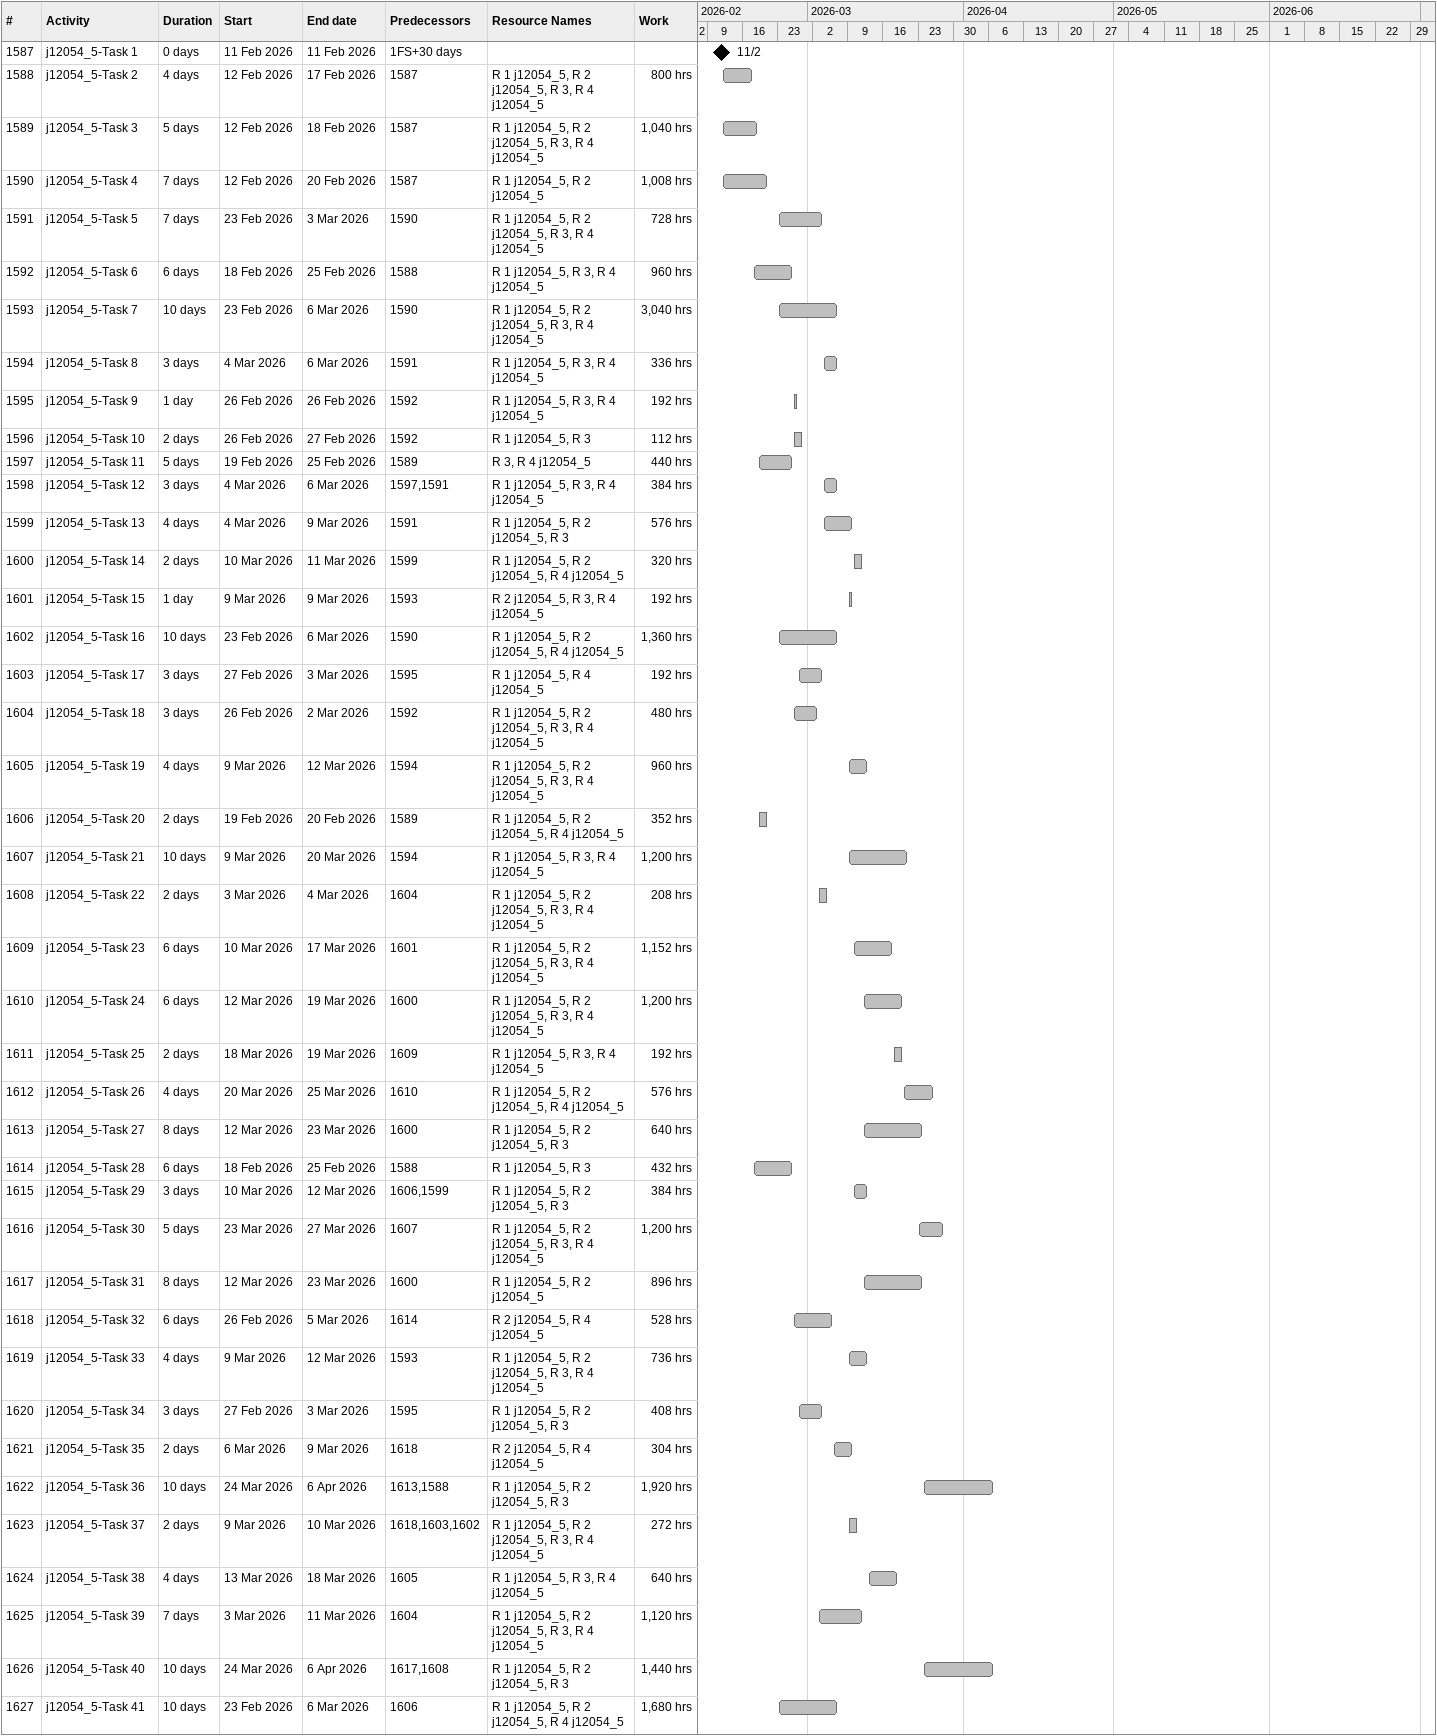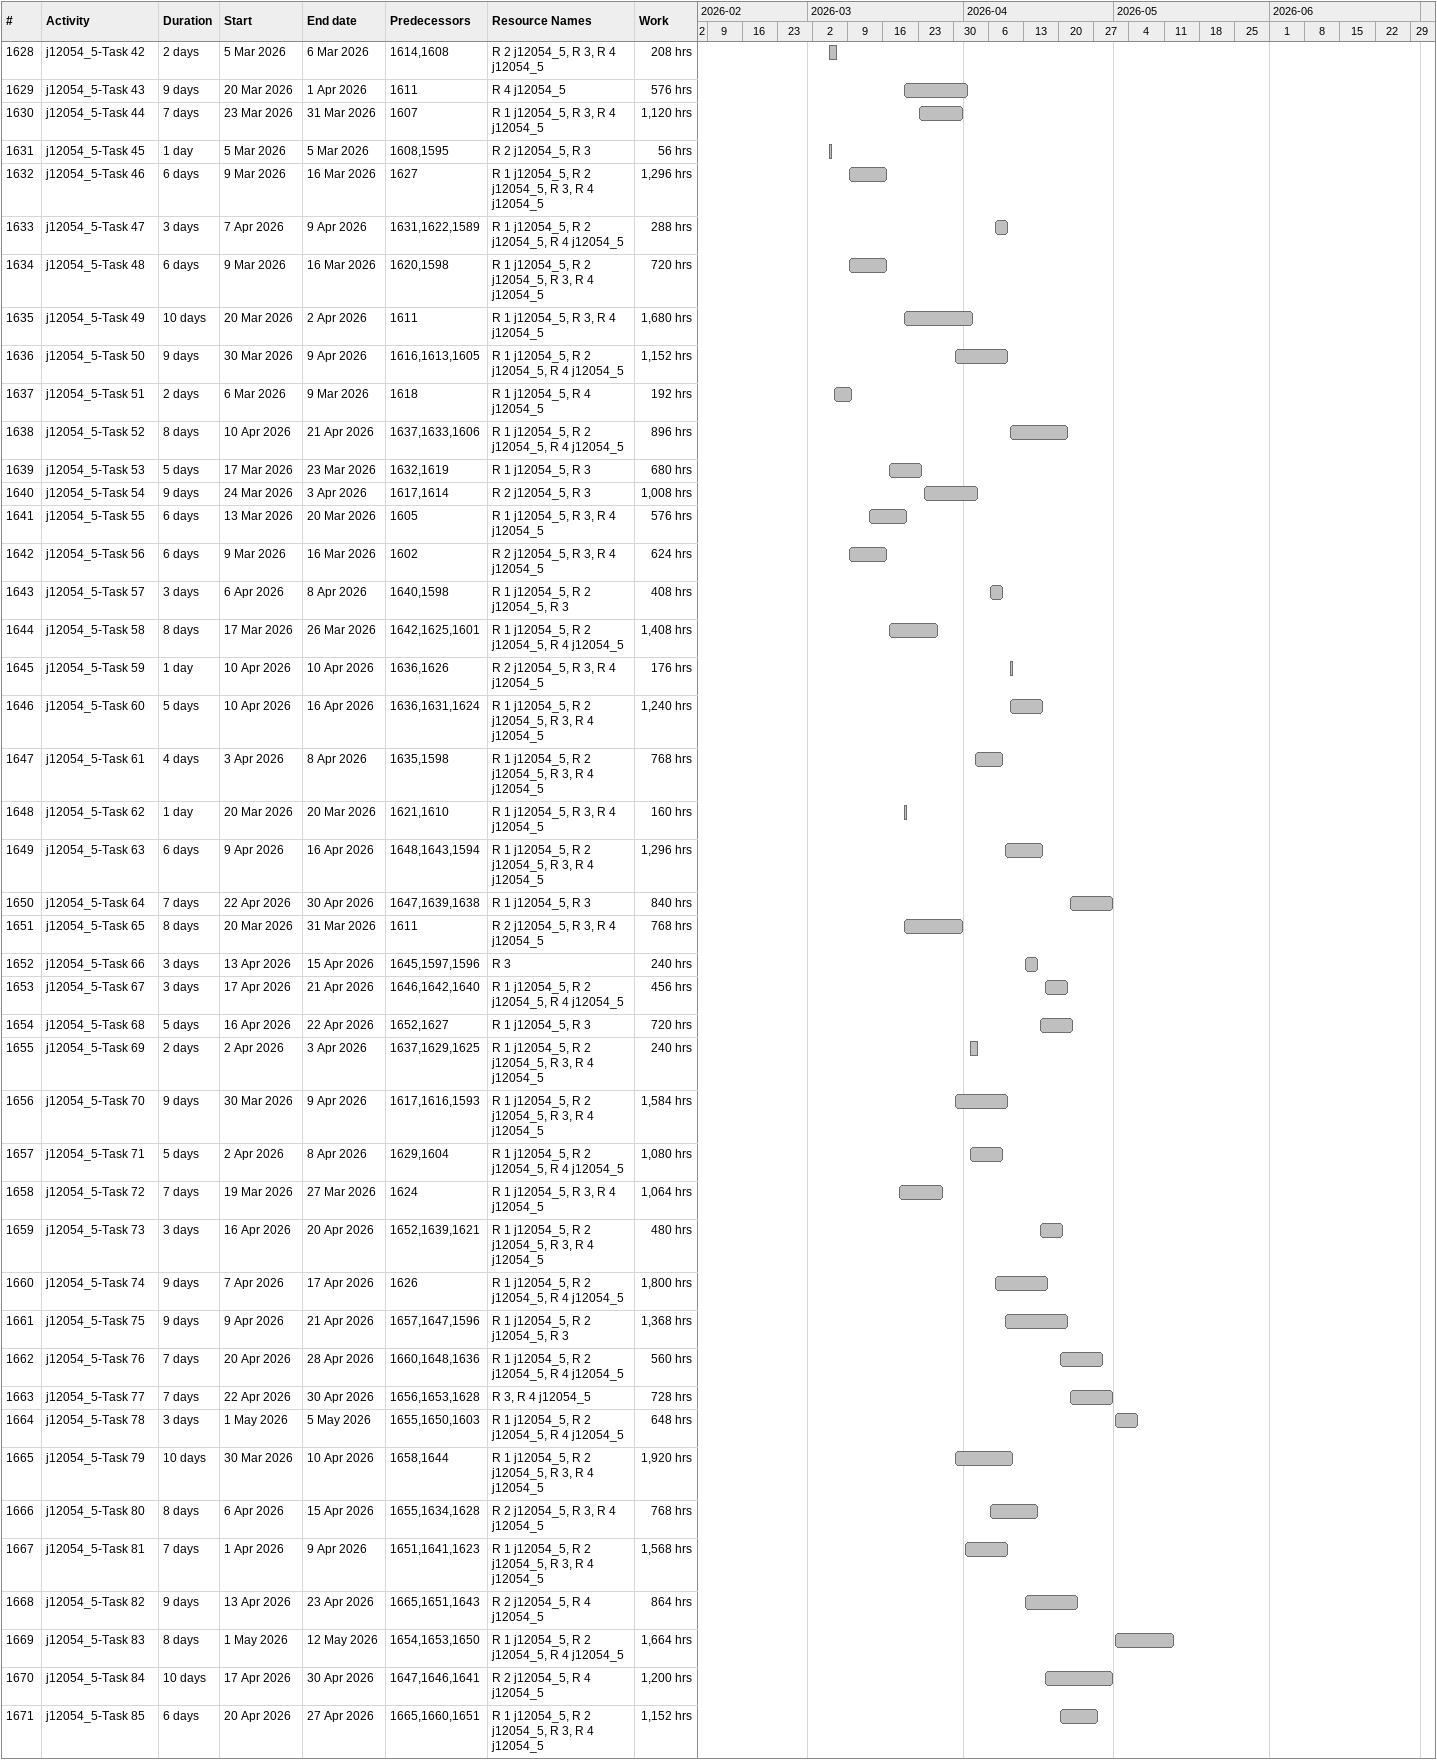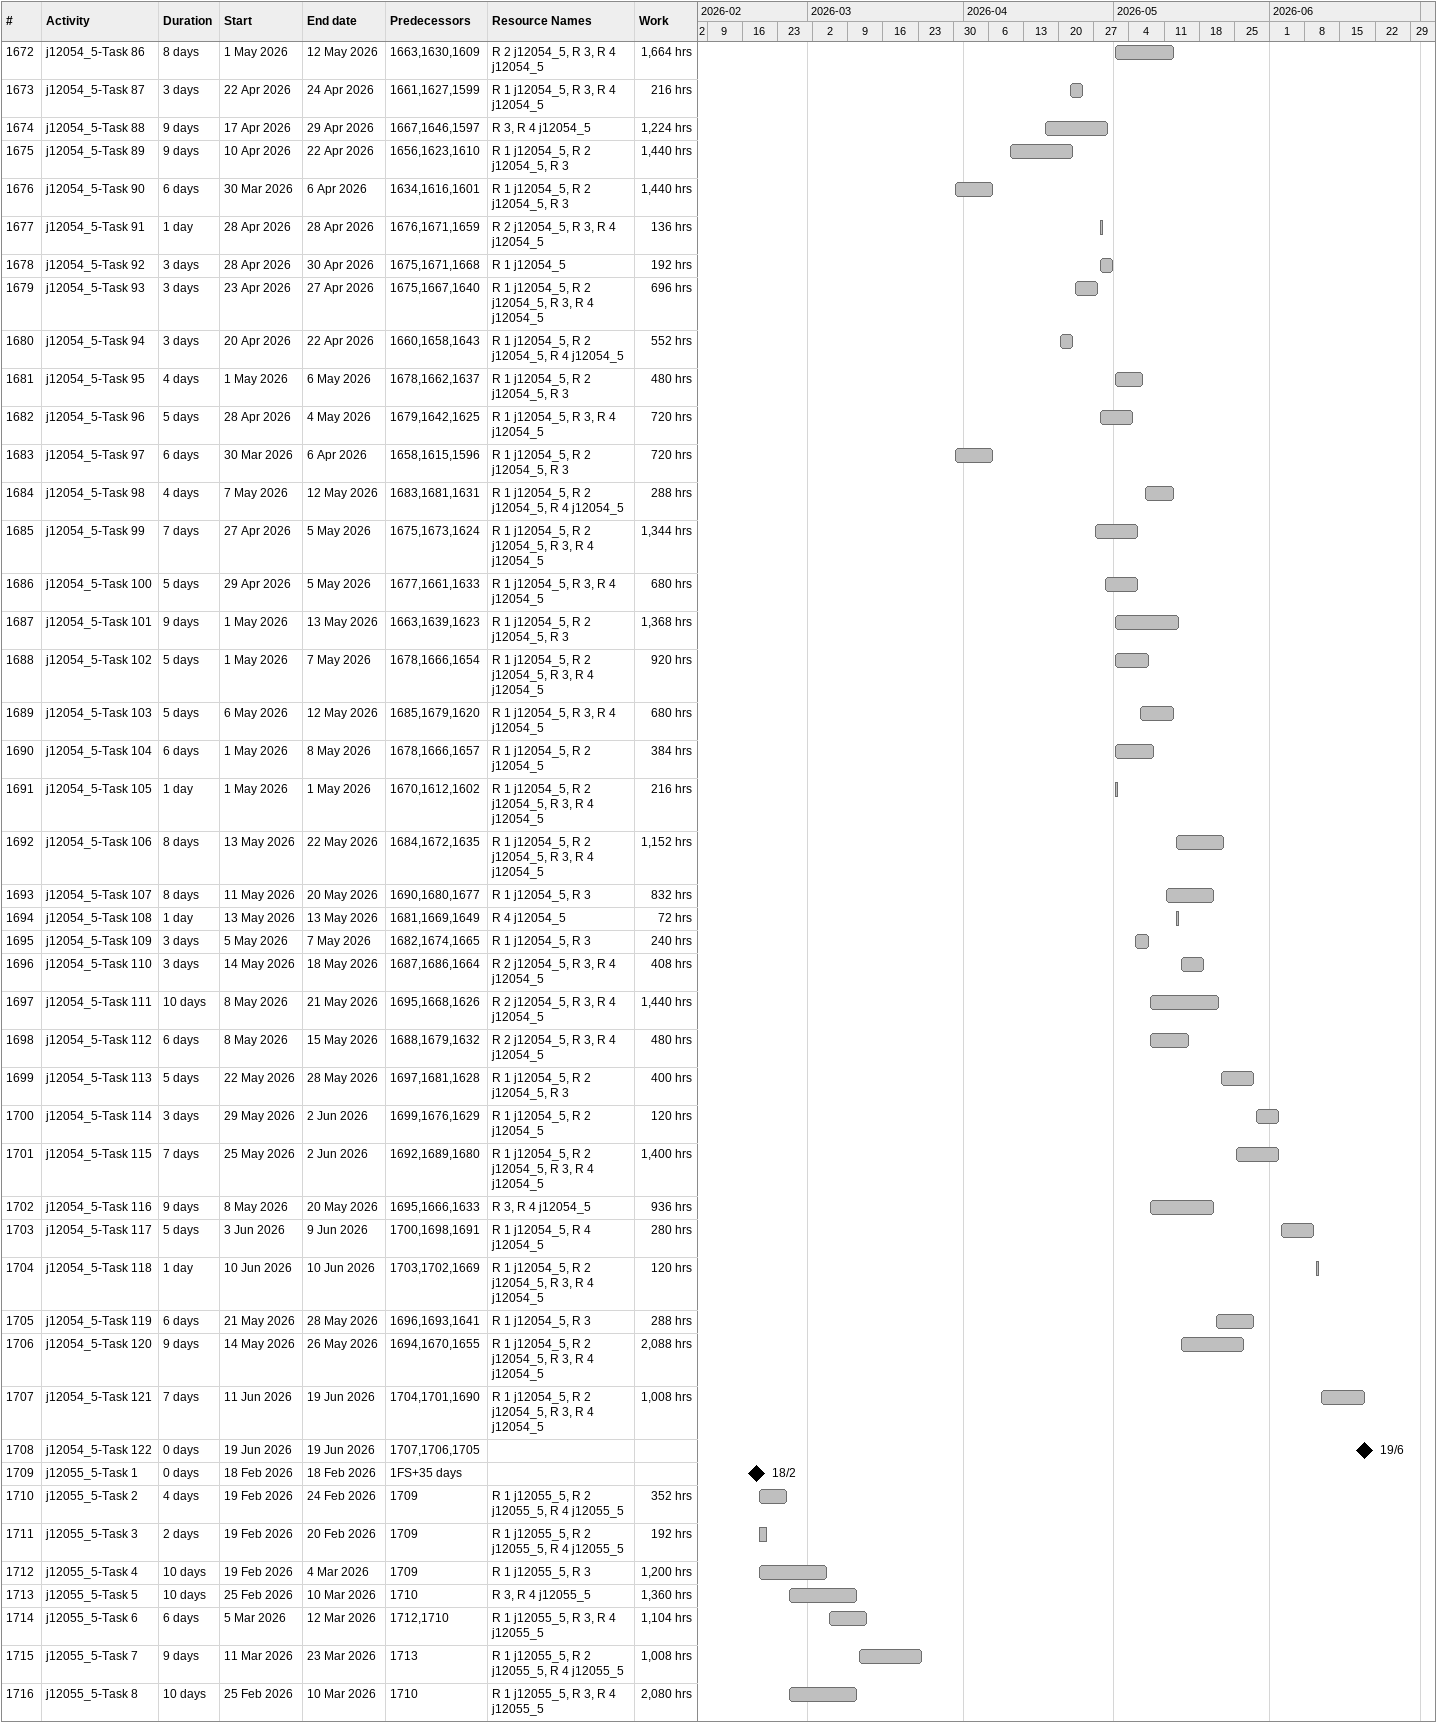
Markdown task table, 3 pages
| ID | Task | Duration | Start | Finish | Predecessors | Resources | Work (h) |
|---|---|---|---|---|---|---|---|
| 1587 | j12054_5-Task 1 | 0d | 2026-02-11 | 2026-02-11 | 1FS+30d |  |  |
| 1588 | j12054_5-Task 2 | 4d | 2026-02-12 | 2026-02-17 | 1587 | R 1 j12054_5, R 2 j12054_5, R 3, R 4 j12054_5 | 800 |
| 1589 | j12054_5-Task 3 | 5d | 2026-02-12 | 2026-02-18 | 1587 | R 1 j12054_5, R 2 j12054_5, R 3, R 4 j12054_5 | 1040 |
| 1590 | j12054_5-Task 4 | 7d | 2026-02-12 | 2026-02-20 | 1587 | R 1 j12054_5, R 2 j12054_5 | 1008 |
| 1591 | j12054_5-Task 5 | 7d | 2026-02-23 | 2026-03-03 | 1590 | R 1 j12054_5, R 2 j12054_5, R 3, R 4 j12054_5 | 728 |
| 1592 | j12054_5-Task 6 | 6d | 2026-02-18 | 2026-02-25 | 1588 | R 1 j12054_5, R 3, R 4 j12054_5 | 960 |
| 1593 | j12054_5-Task 7 | 10d | 2026-02-23 | 2026-03-06 | 1590 | R 1 j12054_5, R 2 j12054_5, R 3, R 4 j12054_5 | 3040 |
| 1594 | j12054_5-Task 8 | 3d | 2026-03-04 | 2026-03-06 | 1591 | R 1 j12054_5, R 3, R 4 j12054_5 | 336 |
| 1595 | j12054_5-Task 9 | 1d | 2026-02-26 | 2026-02-26 | 1592 | R 1 j12054_5, R 3, R 4 j12054_5 | 192 |
| 1596 | j12054_5-Task 10 | 2d | 2026-02-26 | 2026-02-27 | 1592 | R 1 j12054_5, R 3 | 112 |
| 1597 | j12054_5-Task 11 | 5d | 2026-02-19 | 2026-02-25 | 1589 | R 3, R 4 j12054_5 | 440 |
| 1598 | j12054_5-Task 12 | 3d | 2026-03-04 | 2026-03-06 | 1597, 1591 | R 1 j12054_5, R 3, R 4 j12054_5 | 384 |
| 1599 | j12054_5-Task 13 | 4d | 2026-03-04 | 2026-03-09 | 1591 | R 1 j12054_5, R 2 j12054_5, R 3 | 576 |
| 1600 | j12054_5-Task 14 | 2d | 2026-03-10 | 2026-03-11 | 1599 | R 1 j12054_5, R 2 j12054_5, R 4 j12054_5 | 320 |
| 1601 | j12054_5-Task 15 | 1d | 2026-03-09 | 2026-03-09 | 1593 | R 2 j12054_5, R 3, R 4 j12054_5 | 192 |
| 1602 | j12054_5-Task 16 | 10d | 2026-02-23 | 2026-03-06 | 1590 | R 1 j12054_5, R 2 j12054_5, R 4 j12054_5 | 1360 |
| 1603 | j12054_5-Task 17 | 3d | 2026-02-27 | 2026-03-03 | 1595 | R 1 j12054_5, R 4 j12054_5 | 192 |
| 1604 | j12054_5-Task 18 | 3d | 2026-02-26 | 2026-03-02 | 1592 | R 1 j12054_5, R 2 j12054_5, R 3, R 4 j12054_5 | 480 |
| 1605 | j12054_5-Task 19 | 4d | 2026-03-09 | 2026-03-12 | 1594 | R 1 j12054_5, R 2 j12054_5, R 3, R 4 j12054_5 | 960 |
| 1606 | j12054_5-Task 20 | 2d | 2026-02-19 | 2026-02-20 | 1589 | R 1 j12054_5, R 2 j12054_5, R 4 j12054_5 | 352 |
| 1607 | j12054_5-Task 21 | 10d | 2026-03-09 | 2026-03-20 | 1594 | R 1 j12054_5, R 3, R 4 j12054_5 | 1200 |
| 1608 | j12054_5-Task 22 | 2d | 2026-03-03 | 2026-03-04 | 1604 | R 1 j12054_5, R 2 j12054_5, R 3, R 4 j12054_5 | 208 |
| 1609 | j12054_5-Task 23 | 6d | 2026-03-10 | 2026-03-17 | 1601 | R 1 j12054_5, R 2 j12054_5, R 3, R 4 j12054_5 | 1152 |
| 1610 | j12054_5-Task 24 | 6d | 2026-03-12 | 2026-03-19 | 1600 | R 1 j12054_5, R 2 j12054_5, R 3, R 4 j12054_5 | 1200 |
| 1611 | j12054_5-Task 25 | 2d | 2026-03-18 | 2026-03-19 | 1609 | R 1 j12054_5, R 3, R 4 j12054_5 | 192 |
| 1612 | j12054_5-Task 26 | 4d | 2026-03-20 | 2026-03-25 | 1610 | R 1 j12054_5, R 2 j12054_5, R 4 j12054_5 | 576 |
| 1613 | j12054_5-Task 27 | 8d | 2026-03-12 | 2026-03-23 | 1600 | R 1 j12054_5, R 2 j12054_5, R 3 | 640 |
| 1614 | j12054_5-Task 28 | 6d | 2026-02-18 | 2026-02-25 | 1588 | R 1 j12054_5, R 3 | 432 |
| 1615 | j12054_5-Task 29 | 3d | 2026-03-10 | 2026-03-12 | 1606, 1599 | R 1 j12054_5, R 2 j12054_5, R 3 | 384 |
| 1616 | j12054_5-Task 30 | 5d | 2026-03-23 | 2026-03-27 | 1607 | R 1 j12054_5, R 2 j12054_5, R 3, R 4 j12054_5 | 1200 |
| 1617 | j12054_5-Task 31 | 8d | 2026-03-12 | 2026-03-23 | 1600 | R 1 j12054_5, R 2 j12054_5 | 896 |
| 1618 | j12054_5-Task 32 | 6d | 2026-02-26 | 2026-03-05 | 1614 | R 2 j12054_5, R 4 j12054_5 | 528 |
| 1619 | j12054_5-Task 33 | 4d | 2026-03-09 | 2026-03-12 | 1593 | R 1 j12054_5, R 2 j12054_5, R 3, R 4 j12054_5 | 736 |
| 1620 | j12054_5-Task 34 | 3d | 2026-02-27 | 2026-03-03 | 1595 | R 1 j12054_5, R 2 j12054_5, R 3 | 408 |
| 1621 | j12054_5-Task 35 | 2d | 2026-03-06 | 2026-03-09 | 1618 | R 2 j12054_5, R 4 j12054_5 | 304 |
| 1622 | j12054_5-Task 36 | 10d | 2026-03-24 | 2026-04-06 | 1613, 1588 | R 1 j12054_5, R 2 j12054_5, R 3 | 1920 |
| 1623 | j12054_5-Task 37 | 2d | 2026-03-09 | 2026-03-10 | 1618, 1603, 1602 | R 1 j12054_5, R 2 j12054_5, R 3, R 4 j12054_5 | 272 |
| 1624 | j12054_5-Task 38 | 4d | 2026-03-13 | 2026-03-18 | 1605 | R 1 j12054_5, R 3, R 4 j12054_5 | 640 |
| 1625 | j12054_5-Task 39 | 7d | 2026-03-03 | 2026-03-11 | 1604 | R 1 j12054_5, R 2 j12054_5, R 3, R 4 j12054_5 | 1120 |
| 1626 | j12054_5-Task 40 | 10d | 2026-03-24 | 2026-04-06 | 1617, 1608 | R 1 j12054_5, R 2 j12054_5, R 3 | 1440 |
| 1627 | j12054_5-Task 41 | 10d | 2026-02-23 | 2026-03-06 | 1606 | R 1 j12054_5, R 2 j12054_5, R 4 j12054_5 | 1680 |
| 1628 | j12054_5-Task 42 | 2d | 2026-03-05 | 2026-03-06 | 1614, 1608 | R 2 j12054_5, R 3, R 4 j12054_5 | 208 |
| 1629 | j12054_5-Task 43 | 9d | 2026-03-20 | 2026-04-01 | 1611 | R 4 j12054_5 | 576 |
| 1630 | j12054_5-Task 44 | 7d | 2026-03-23 | 2026-03-31 | 1607 | R 1 j12054_5, R 3, R 4 j12054_5 | 1120 |
| 1631 | j12054_5-Task 45 | 1d | 2026-03-05 | 2026-03-05 | 1608, 1595 | R 2 j12054_5, R 3 | 56 |
| 1632 | j12054_5-Task 46 | 6d | 2026-03-09 | 2026-03-16 | 1627 | R 1 j12054_5, R 2 j12054_5, R 3, R 4 j12054_5 | 1296 |
| 1633 | j12054_5-Task 47 | 3d | 2026-04-07 | 2026-04-09 | 1631, 1622, 1589 | R 1 j12054_5, R 2 j12054_5, R 4 j12054_5 | 288 |
| 1634 | j12054_5-Task 48 | 6d | 2026-03-09 | 2026-03-16 | 1620, 1598 | R 1 j12054_5, R 2 j12054_5, R 3, R 4 j12054_5 | 720 |
| 1635 | j12054_5-Task 49 | 10d | 2026-03-20 | 2026-04-02 | 1611 | R 1 j12054_5, R 3, R 4 j12054_5 | 1680 |
| 1636 | j12054_5-Task 50 | 9d | 2026-03-30 | 2026-04-09 | 1616, 1613, 1605 | R 1 j12054_5, R 2 j12054_5, R 4 j12054_5 | 1152 |
| 1637 | j12054_5-Task 51 | 2d | 2026-03-06 | 2026-03-09 | 1618 | R 1 j12054_5, R 4 j12054_5 | 192 |
| 1638 | j12054_5-Task 52 | 8d | 2026-04-10 | 2026-04-21 | 1637, 1633, 1606 | R 1 j12054_5, R 2 j12054_5, R 4 j12054_5 | 896 |
| 1639 | j12054_5-Task 53 | 5d | 2026-03-17 | 2026-03-23 | 1632, 1619 | R 1 j12054_5, R 3 | 680 |
| 1640 | j12054_5-Task 54 | 9d | 2026-03-24 | 2026-04-03 | 1617, 1614 | R 2 j12054_5, R 3 | 1008 |
| 1641 | j12054_5-Task 55 | 6d | 2026-03-13 | 2026-03-20 | 1605 | R 1 j12054_5, R 3, R 4 j12054_5 | 576 |
| 1642 | j12054_5-Task 56 | 6d | 2026-03-09 | 2026-03-16 | 1602 | R 2 j12054_5, R 3, R 4 j12054_5 | 624 |
| 1643 | j12054_5-Task 57 | 3d | 2026-04-06 | 2026-04-08 | 1640, 1598 | R 1 j12054_5, R 2 j12054_5, R 3 | 408 |
| 1644 | j12054_5-Task 58 | 8d | 2026-03-17 | 2026-03-26 | 1642, 1625, 1601 | R 1 j12054_5, R 2 j12054_5, R 4 j12054_5 | 1408 |
| 1645 | j12054_5-Task 59 | 1d | 2026-04-10 | 2026-04-10 | 1636, 1626 | R 2 j12054_5, R 3, R 4 j12054_5 | 176 |
| 1646 | j12054_5-Task 60 | 5d | 2026-04-10 | 2026-04-16 | 1636, 1631, 1624 | R 1 j12054_5, R 2 j12054_5, R 3, R 4 j12054_5 | 1240 |
| 1647 | j12054_5-Task 61 | 4d | 2026-04-03 | 2026-04-08 | 1635, 1598 | R 1 j12054_5, R 2 j12054_5, R 3, R 4 j12054_5 | 768 |
| 1648 | j12054_5-Task 62 | 1d | 2026-03-20 | 2026-03-20 | 1621, 1610 | R 1 j12054_5, R 3, R 4 j12054_5 | 160 |
| 1649 | j12054_5-Task 63 | 6d | 2026-04-09 | 2026-04-16 | 1648, 1643, 1594 | R 1 j12054_5, R 2 j12054_5, R 3, R 4 j12054_5 | 1296 |
| 1650 | j12054_5-Task 64 | 7d | 2026-04-22 | 2026-04-30 | 1647, 1639, 1638 | R 1 j12054_5, R 3 | 840 |
| 1651 | j12054_5-Task 65 | 8d | 2026-03-20 | 2026-03-31 | 1611 | R 2 j12054_5, R 3, R 4 j12054_5 | 768 |
| 1652 | j12054_5-Task 66 | 3d | 2026-04-13 | 2026-04-15 | 1645, 1597, 1596 | R 3 | 240 |
| 1653 | j12054_5-Task 67 | 3d | 2026-04-17 | 2026-04-21 | 1646, 1642, 1640 | R 1 j12054_5, R 2 j12054_5, R 4 j12054_5 | 456 |
| 1654 | j12054_5-Task 68 | 5d | 2026-04-16 | 2026-04-22 | 1652, 1627 | R 1 j12054_5, R 3 | 720 |
| 1655 | j12054_5-Task 69 | 2d | 2026-04-02 | 2026-04-03 | 1637, 1629, 1625 | R 1 j12054_5, R 2 j12054_5, R 3, R 4 j12054_5 | 240 |
| 1656 | j12054_5-Task 70 | 9d | 2026-03-30 | 2026-04-09 | 1617, 1616, 1593 | R 1 j12054_5, R 2 j12054_5, R 3, R 4 j12054_5 | 1584 |
| 1657 | j12054_5-Task 71 | 5d | 2026-04-02 | 2026-04-08 | 1629, 1604 | R 1 j12054_5, R 2 j12054_5, R 4 j12054_5 | 1080 |
| 1658 | j12054_5-Task 72 | 7d | 2026-03-19 | 2026-03-27 | 1624 | R 1 j12054_5, R 3, R 4 j12054_5 | 1064 |
| 1659 | j12054_5-Task 73 | 3d | 2026-04-16 | 2026-04-20 | 1652, 1639, 1621 | R 1 j12054_5, R 2 j12054_5, R 3, R 4 j12054_5 | 480 |
| 1660 | j12054_5-Task 74 | 9d | 2026-04-07 | 2026-04-17 | 1626 | R 1 j12054_5, R 2 j12054_5, R 4 j12054_5 | 1800 |
| 1661 | j12054_5-Task 75 | 9d | 2026-04-09 | 2026-04-21 | 1657, 1647, 1596 | R 1 j12054_5, R 2 j12054_5, R 3 | 1368 |
| 1662 | j12054_5-Task 76 | 7d | 2026-04-20 | 2026-04-28 | 1660, 1648, 1636 | R 1 j12054_5, R 2 j12054_5, R 4 j12054_5 | 560 |
| 1663 | j12054_5-Task 77 | 7d | 2026-04-22 | 2026-04-30 | 1656, 1653, 1628 | R 3, R 4 j12054_5 | 728 |
| 1664 | j12054_5-Task 78 | 3d | 2026-05-01 | 2026-05-05 | 1655, 1650, 1603 | R 1 j12054_5, R 2 j12054_5, R 4 j12054_5 | 648 |
| 1665 | j12054_5-Task 79 | 10d | 2026-03-30 | 2026-04-10 | 1658, 1644 | R 1 j12054_5, R 2 j12054_5, R 3, R 4 j12054_5 | 1920 |
| 1666 | j12054_5-Task 80 | 8d | 2026-04-06 | 2026-04-15 | 1655, 1634, 1628 | R 2 j12054_5, R 3, R 4 j12054_5 | 768 |
| 1667 | j12054_5-Task 81 | 7d | 2026-04-01 | 2026-04-09 | 1651, 1641, 1623 | R 1 j12054_5, R 2 j12054_5, R 3, R 4 j12054_5 | 1568 |
| 1668 | j12054_5-Task 82 | 9d | 2026-04-13 | 2026-04-23 | 1665, 1651, 1643 | R 2 j12054_5, R 4 j12054_5 | 864 |
| 1669 | j12054_5-Task 83 | 8d | 2026-05-01 | 2026-05-12 | 1654, 1653, 1650 | R 1 j12054_5, R 2 j12054_5, R 4 j12054_5 | 1664 |
| 1670 | j12054_5-Task 84 | 10d | 2026-04-17 | 2026-04-30 | 1647, 1646, 1641 | R 2 j12054_5, R 4 j12054_5 | 1200 |
| 1671 | j12054_5-Task 85 | 6d | 2026-04-20 | 2026-04-27 | 1665, 1660, 1651 | R 1 j12054_5, R 2 j12054_5, R 3, R 4 j12054_5 | 1152 |
| 1672 | j12054_5-Task 86 | 8d | 2026-05-01 | 2026-05-12 | 1663, 1630, 1609 | R 2 j12054_5, R 3, R 4 j12054_5 | 1664 |
| 1673 | j12054_5-Task 87 | 3d | 2026-04-22 | 2026-04-24 | 1661, 1627, 1599 | R 1 j12054_5, R 3, R 4 j12054_5 | 216 |
| 1674 | j12054_5-Task 88 | 9d | 2026-04-17 | 2026-04-29 | 1667, 1646, 1597 | R 3, R 4 j12054_5 | 1224 |
| 1675 | j12054_5-Task 89 | 9d | 2026-04-10 | 2026-04-22 | 1656, 1623, 1610 | R 1 j12054_5, R 2 j12054_5, R 3 | 1440 |
| 1676 | j12054_5-Task 90 | 6d | 2026-03-30 | 2026-04-06 | 1634, 1616, 1601 | R 1 j12054_5, R 2 j12054_5, R 3 | 1440 |
| 1677 | j12054_5-Task 91 | 1d | 2026-04-28 | 2026-04-28 | 1676, 1671, 1659 | R 2 j12054_5, R 3, R 4 j12054_5 | 136 |
| 1678 | j12054_5-Task 92 | 3d | 2026-04-28 | 2026-04-30 | 1675, 1671, 1668 | R 1 j12054_5 | 192 |
| 1679 | j12054_5-Task 93 | 3d | 2026-04-23 | 2026-04-27 | 1675, 1667, 1640 | R 1 j12054_5, R 2 j12054_5, R 3, R 4 j12054_5 | 696 |
| 1680 | j12054_5-Task 94 | 3d | 2026-04-20 | 2026-04-22 | 1660, 1658, 1643 | R 1 j12054_5, R 2 j12054_5, R 4 j12054_5 | 552 |
| 1681 | j12054_5-Task 95 | 4d | 2026-05-01 | 2026-05-06 | 1678, 1662, 1637 | R 1 j12054_5, R 2 j12054_5, R 3 | 480 |
| 1682 | j12054_5-Task 96 | 5d | 2026-04-28 | 2026-05-04 | 1679, 1642, 1625 | R 1 j12054_5, R 3, R 4 j12054_5 | 720 |
| 1683 | j12054_5-Task 97 | 6d | 2026-03-30 | 2026-04-06 | 1658, 1615, 1596 | R 1 j12054_5, R 2 j12054_5, R 3 | 720 |
| 1684 | j12054_5-Task 98 | 4d | 2026-05-07 | 2026-05-12 | 1683, 1681, 1631 | R 1 j12054_5, R 2 j12054_5, R 4 j12054_5 | 288 |
| 1685 | j12054_5-Task 99 | 7d | 2026-04-27 | 2026-05-05 | 1675, 1673, 1624 | R 1 j12054_5, R 2 j12054_5, R 3, R 4 j12054_5 | 1344 |
| 1686 | j12054_5-Task 100 | 5d | 2026-04-29 | 2026-05-05 | 1677, 1661, 1633 | R 1 j12054_5, R 3, R 4 j12054_5 | 680 |
| 1687 | j12054_5-Task 101 | 9d | 2026-05-01 | 2026-05-13 | 1663, 1639, 1623 | R 1 j12054_5, R 2 j12054_5, R 3 | 1368 |
| 1688 | j12054_5-Task 102 | 5d | 2026-05-01 | 2026-05-07 | 1678, 1666, 1654 | R 1 j12054_5, R 2 j12054_5, R 3, R 4 j12054_5 | 920 |
| 1689 | j12054_5-Task 103 | 5d | 2026-05-06 | 2026-05-12 | 1685, 1679, 1620 | R 1 j12054_5, R 3, R 4 j12054_5 | 680 |
| 1690 | j12054_5-Task 104 | 6d | 2026-05-01 | 2026-05-08 | 1678, 1666, 1657 | R 1 j12054_5, R 2 j12054_5 | 384 |
| 1691 | j12054_5-Task 105 | 1d | 2026-05-01 | 2026-05-01 | 1670, 1612, 1602 | R 1 j12054_5, R 2 j12054_5, R 3, R 4 j12054_5 | 216 |
| 1692 | j12054_5-Task 106 | 8d | 2026-05-13 | 2026-05-22 | 1684, 1672, 1635 | R 1 j12054_5, R 2 j12054_5, R 3, R 4 j12054_5 | 1152 |
| 1693 | j12054_5-Task 107 | 8d | 2026-05-11 | 2026-05-20 | 1690, 1680, 1677 | R 1 j12054_5, R 3 | 832 |
| 1694 | j12054_5-Task 108 | 1d | 2026-05-13 | 2026-05-13 | 1681, 1669, 1649 | R 4 j12054_5 | 72 |
| 1695 | j12054_5-Task 109 | 3d | 2026-05-05 | 2026-05-07 | 1682, 1674, 1665 | R 1 j12054_5, R 3 | 240 |
| 1696 | j12054_5-Task 110 | 3d | 2026-05-14 | 2026-05-18 | 1687, 1686, 1664 | R 2 j12054_5, R 3, R 4 j12054_5 | 408 |
| 1697 | j12054_5-Task 111 | 10d | 2026-05-08 | 2026-05-21 | 1695, 1668, 1626 | R 2 j12054_5, R 3, R 4 j12054_5 | 1440 |
| 1698 | j12054_5-Task 112 | 6d | 2026-05-08 | 2026-05-15 | 1688, 1679, 1632 | R 2 j12054_5, R 3, R 4 j12054_5 | 480 |
| 1699 | j12054_5-Task 113 | 5d | 2026-05-22 | 2026-05-28 | 1697, 1681, 1628 | R 1 j12054_5, R 2 j12054_5, R 3 | 400 |
| 1700 | j12054_5-Task 114 | 3d | 2026-05-29 | 2026-06-02 | 1699, 1676, 1629 | R 1 j12054_5, R 2 j12054_5 | 120 |
| 1701 | j12054_5-Task 115 | 7d | 2026-05-25 | 2026-06-02 | 1692, 1689, 1680 | R 1 j12054_5, R 2 j12054_5, R 3, R 4 j12054_5 | 1400 |
| 1702 | j12054_5-Task 116 | 9d | 2026-05-08 | 2026-05-20 | 1695, 1666, 1633 | R 3, R 4 j12054_5 | 936 |
| 1703 | j12054_5-Task 117 | 5d | 2026-06-03 | 2026-06-09 | 1700, 1698, 1691 | R 1 j12054_5, R 4 j12054_5 | 280 |
| 1704 | j12054_5-Task 118 | 1d | 2026-06-10 | 2026-06-10 | 1703, 1702, 1669 | R 1 j12054_5, R 2 j12054_5, R 3, R 4 j12054_5 | 120 |
| 1705 | j12054_5-Task 119 | 6d | 2026-05-21 | 2026-05-28 | 1696, 1693, 1641 | R 1 j12054_5, R 3 | 288 |
| 1706 | j12054_5-Task 120 | 9d | 2026-05-14 | 2026-05-26 | 1694, 1670, 1655 | R 1 j12054_5, R 2 j12054_5, R 3, R 4 j12054_5 | 2088 |
| 1707 | j12054_5-Task 121 | 7d | 2026-06-11 | 2026-06-19 | 1704, 1701, 1690 | R 1 j12054_5, R 2 j12054_5, R 3, R 4 j12054_5 | 1008 |
| 1708 | j12054_5-Task 122 | 0d | 2026-06-19 | 2026-06-19 | 1707, 1706, 1705 |  |  |
| 1709 | j12055_5-Task 1 | 0d | 2026-02-18 | 2026-02-18 | 1FS+35d |  |  |
| 1710 | j12055_5-Task 2 | 4d | 2026-02-19 | 2026-02-24 | 1709 | R 1 j12055_5, R 2 j12055_5, R 4 j12055_5 | 352 |
| 1711 | j12055_5-Task 3 | 2d | 2026-02-19 | 2026-02-20 | 1709 | R 1 j12055_5, R 2 j12055_5, R 4 j12055_5 | 192 |
| 1712 | j12055_5-Task 4 | 10d | 2026-02-19 | 2026-03-04 | 1709 | R 1 j12055_5, R 3 | 1200 |
| 1713 | j12055_5-Task 5 | 10d | 2026-02-25 | 2026-03-10 | 1710 | R 3, R 4 j12055_5 | 1360 |
| 1714 | j12055_5-Task 6 | 6d | 2026-03-05 | 2026-03-12 | 1712, 1710 | R 1 j12055_5, R 3, R 4 j12055_5 | 1104 |
| 1715 | j12055_5-Task 7 | 9d | 2026-03-11 | 2026-03-23 | 1713 | R 1 j12055_5, R 2 j12055_5, R 4 j12055_5 | 1008 |
| 1716 | j12055_5-Task 8 | 10d | 2026-02-25 | 2026-03-10 | 1710 | R 1 j12055_5, R 3, R 4 j12055_5 | 2080 |
